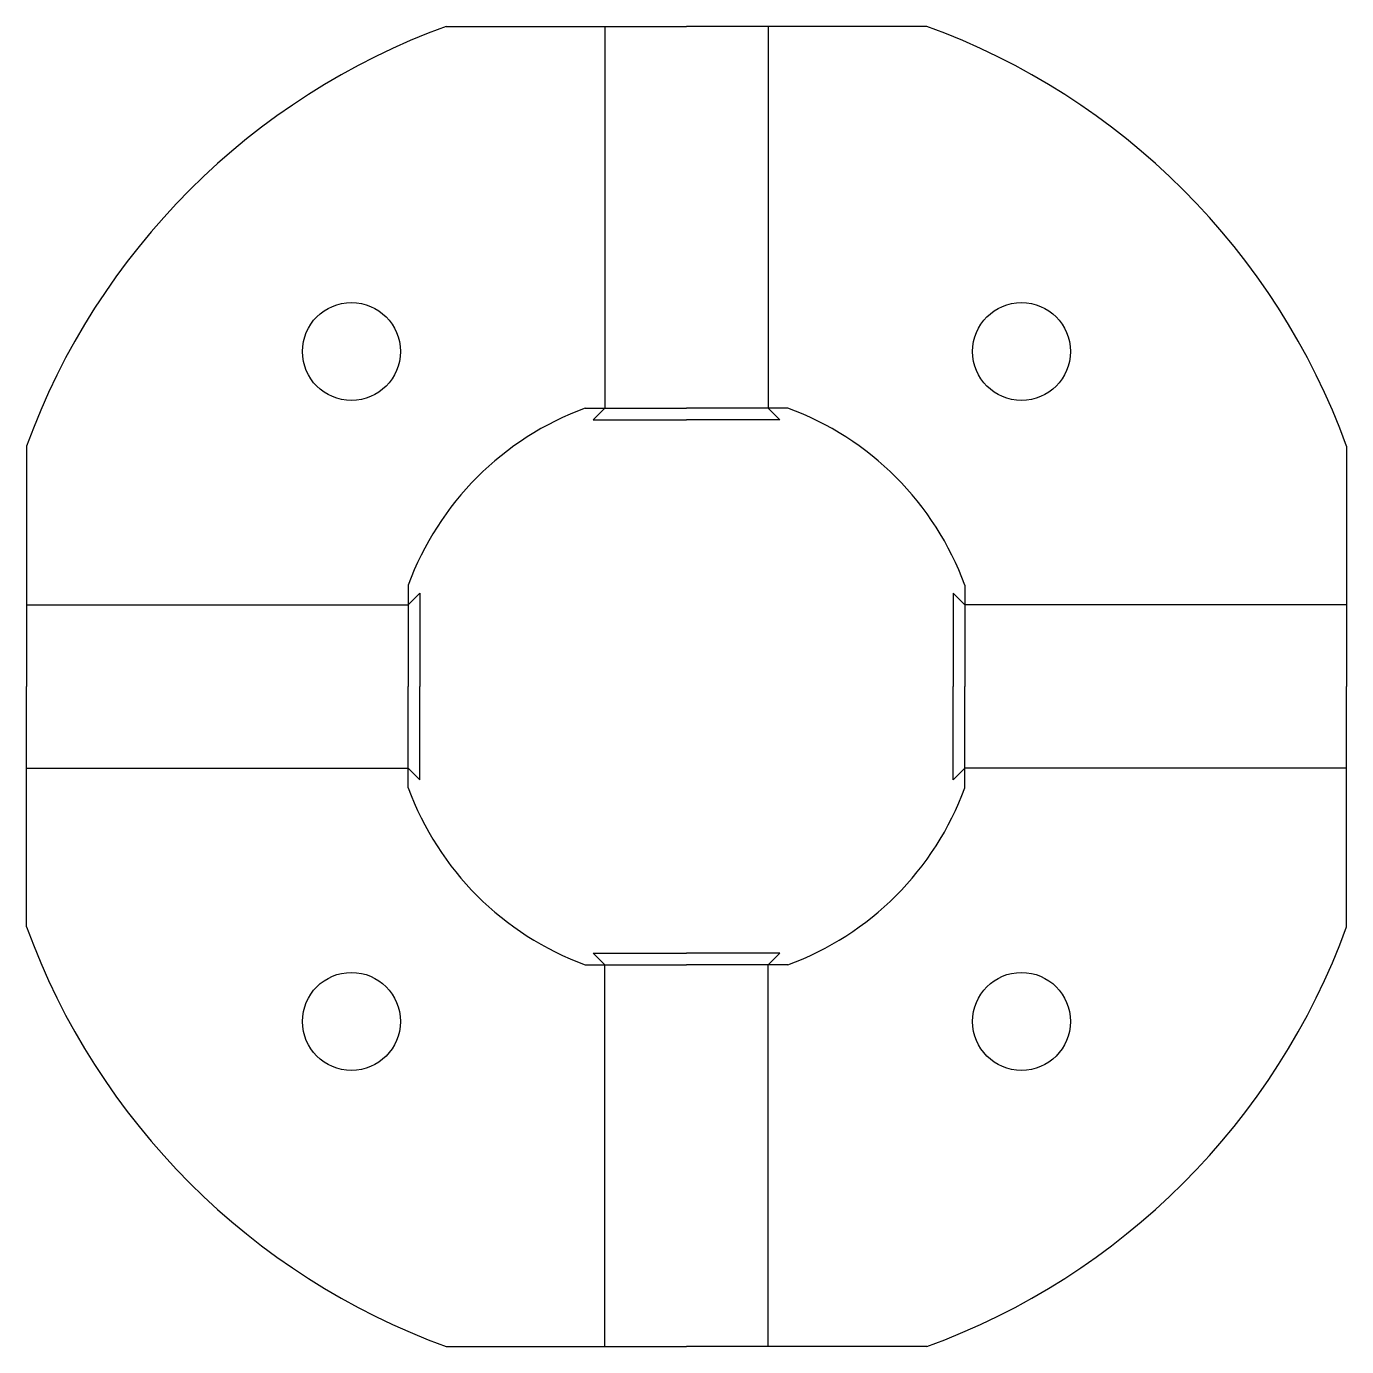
# Model space of a CAD drawing. Header units: inches. Extents: x -49 to 113, y -64 to 98.
import ezdxf

# ---------------------------------------------------------------- set-up
doc = ezdxf.new("R2010")
doc.units = ezdxf.units.IN
doc.header["$MEASUREMENT"] = 0

msp = doc.modelspace()

# ---------------------------------------------------------------- linework, layer by layer
for p, q in [((2.34, 98.1), (31.76, 98.1)), ((21.76, 98.1), (21.76, 51.35)), ((61.17, 98.1), (31.76, 98.1)), ((41.76, 98.1), (41.76, 51.35)), ((19.36, 51.35), (31.76, 51.35)), ((21.76, 51.35), (20.34, 49.94)), ((44.15, 51.35), (31.76, 51.35)), ((41.76, 51.35), (43.17, 49.94)), ((20.34, 49.94), (31.76, 49.94)), ((43.17, 49.94), (31.76, 49.94)), ((-49.06, 46.7), (-49.06, 17.29)), ((112.57, 46.7), (112.57, 17.29)), ((-2.31, 29.69), (-2.31, 17.29)), ((65.82, 29.69), (65.82, 17.29)), ((-2.31, 27.29), (-0.89, 28.7)), ((-0.89, 28.7), (-0.89, 17.29)), ((65.82, 27.29), (64.41, 28.7)), ((64.41, 28.7), (64.41, 17.29)), ((-49.06, 27.29), (-2.31, 27.29)), ((112.57, 27.29), (65.82, 27.29)), ((-49.06, -12.13), (-49.06, 17.29)), ((-2.31, 4.89), (-2.31, 17.29)), ((-0.89, 5.87), (-0.89, 17.29)), ((64.41, 5.87), (64.41, 17.29)), ((65.82, 4.89), (65.82, 17.29)), ((112.57, -12.13), (112.57, 17.29)), ((-49.06, 7.29), (-2.31, 7.29)), ((-2.31, 7.29), (-0.89, 5.87)), ((65.82, 7.29), (64.41, 5.87)), ((112.57, 7.29), (65.82, 7.29)), ((21.76, -16.78), (20.34, -15.36)), ((20.34, -15.36), (31.76, -15.36)), ((43.17, -15.36), (31.76, -15.36)), ((41.76, -16.78), (43.17, -15.36)), ((19.36, -16.78), (31.76, -16.78)), ((21.76, -63.53), (21.76, -16.78)), ((44.15, -16.78), (31.76, -16.78)), ((41.76, -63.53), (41.76, -16.78)), ((2.34, -63.53), (31.76, -63.53)), ((61.17, -63.53), (31.76, -63.53))]:
    msp.add_line(p, q)
for centre in [(-9.26, 58.3), (72.77, 58.3), (-9.26, -23.72), (72.77, -23.72)]:
    msp.add_circle(centre, 6)
for radius, start, end in [(86, 110, 160), (86, 20, 70), (36.25, 110, 160), (36.25, 20, 70), (36.25, 200, 250), (36.25, 290, 340), (86, 200, 250), (86, 290, 340)]:
    msp.add_arc((31.76, 17.29), radius, start, end)

doc.saveas('drawing.dxf')
